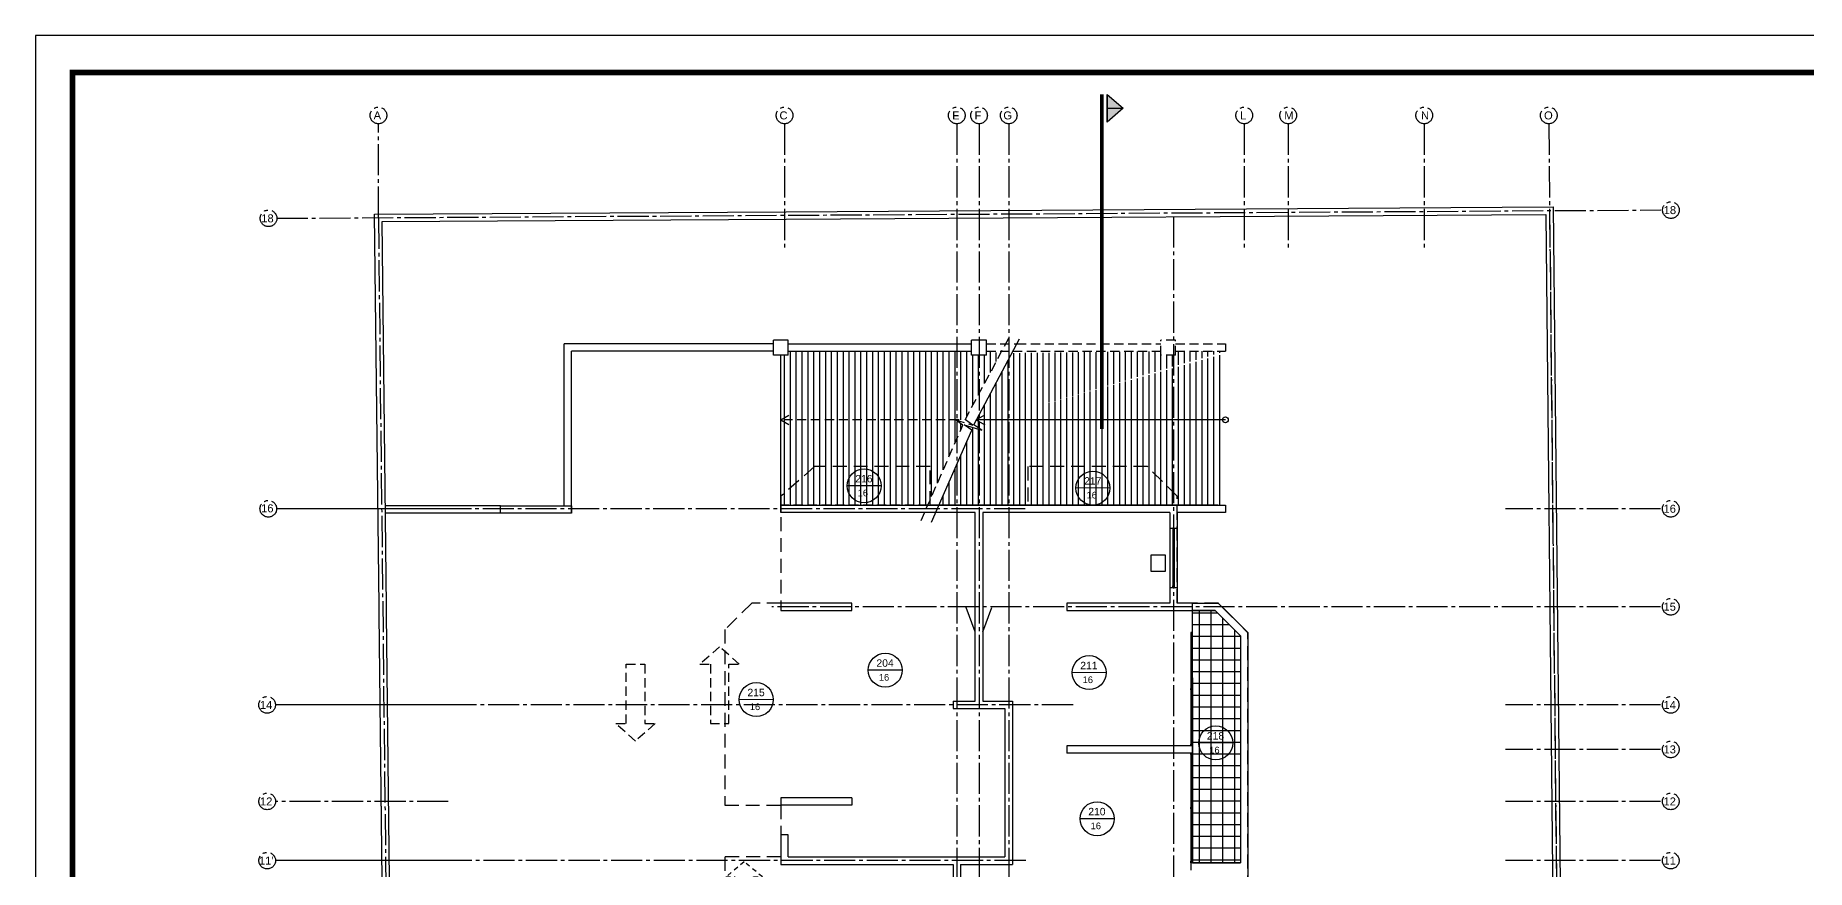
# Model space of a CAD drawing. Header units: millimetres. Extents: x 1217 to 2428, y 234 to 644.
# Drawn here: x 2338.46 to 2386.27, y 421.92 to 444.44 of the extents above; entities that cross this region are included whole.
import ezdxf

# ---------------------------------------------------------------- set-up
doc = ezdxf.new("R2010")
doc.units = ezdxf.units.MM
for name, pattern in [('ACAD_ISO04W100', [30, 24, -3, 0, -3]), ('DASHDOTX2', [0.84, 0.4, -0.2, 0.04, -0.2]), ('HIDDEN', [0.375, 0.25, -0.125]), ('HIDDEN2', [0.1875, 0.125, -0.0625])]:
    doc.linetypes.add(name, pattern=pattern)
for name, color, linetype in [('0.1', 251, 'Continuous'), ('0.2', 2, 'Continuous'), ('EJES', 8, 'Continuous'), ('ESTACIONAMIENTOS', 8, 'Continuous'), ('MURO', 5, 'Continuous'), ('MUROS', 7, 'Continuous')]:
    doc.layers.add(name, color=color, linetype=linetype)
doc.layers.add('LOSAS_ETIQUETAS', color=7, linetype='Continuous', lineweight=25)
doc.styles.get("Standard").update_dxf_attribs({"font": 'arial.ttf'})
pattern_1 = [(90, (739.11602, -132.33927), (-0.15875, 1e-17), [])]

# ---------------------------------------------------------------- blocks, each defined once
blk = doc.blocks.new('FLE')
at = {"layer": '0.1', "linetype": 'HIDDEN2', "elevation": 0}
for points in [[(382541.067, 7753495.958), (382541.067, 7753500.898), (382540.567, 7753500.898), (382540.567, 7753495.958, -0.414214), (382540.067, 7753495.458), (382538.826, 7753495.458), (382538.826, 7753495.703), (382538.415, 7753495.208), (382538.826, 7753494.713), (382538.826, 7753494.958), (382540.067, 7753494.958, 0.21525), (382540.817, 7753495.297, 0.138715)], [(382540.567, 7753495.958), (382540.567, 7753500.898), (382541.067, 7753500.898), (382541.067, 7753495.958, 0.414214), (382541.567, 7753495.458), (382542.808, 7753495.458), (382542.808, 7753495.703), (382543.219, 7753495.208), (382542.808, 7753494.713), (382542.808, 7753494.958), (382541.567, 7753494.958, -0.21525), (382540.817, 7753495.297, -0.21525)]]:
    blk.add_lwpolyline(points, format="xyb", dxfattribs=at)

msp = doc.modelspace()

# ---------------------------------------------------------------- hatches: boundary and pattern name
at = {"layer": '0.1', "ltscale": 3}
h = msp.add_hatch(color=256, dxfattribs=at)
h.dxf.hatch_style = 1
h.paths.add_polyline_path([(2367.825, 442.474), (2367.394, 442.103), (2367.394, 442.474)])
h.paths.add_polyline_path([(2367.825, 442.474), (2367.394, 442.474), (2367.394, 442.846)])
at = {"layer": '0.1'}
h = msp.add_hatch(dxfattribs=at)
h.set_pattern_fill('NET', color=256, scale=0.1, angle=-270, style=0)
h.set_pattern_definition([(90, (811.59335, -408.393), (-0.3175, 2e-16), []), (180, (811.59335, -408.393), (-2e-16, -0.3175), [])])
h.paths.add_polyline_path([(2369.694, 428.918), (2370.311, 428.918), (2370.994, 428.235), (2370.994, 422.105), (2369.694, 422.105)])
at = {"layer": 'ESTACIONAMIENTOS', "ltscale": 2}
h = msp.add_hatch(dxfattribs=at)
h.set_pattern_fill('LINE', color=256, scale=0.05, angle=90, style=0, double=1)
h.set_pattern_definition(pattern_1)
h.paths.add_polyline_path([(2363.497, 433.919), (2363.298, 434.063), (2361.484, 434.063), (2361.484, 431.763), (2362.553, 431.763)])
h.paths.add_polyline_path([(2361.484, 434.063), (2358.69, 434.063), (2358.584, 434.063), (2358.584, 431.763), (2361.484, 431.763)])
h.paths.add_polyline_path([(2363.734, 435.813), (2363.734, 435.913), (2361.484, 435.913), (2361.484, 434.063), (2363.298, 434.063), (2363.295, 434.066), (2363.303, 434.063), (2363.555, 434.063), (2364.521, 435.863), (2364.134, 435.913), (2364.134, 435.813)])
h.paths.add_polyline_path([(2358.784, 435.913), (2358.784, 435.813), (2358.584, 435.813), (2358.584, 434.705), (2358.611, 434.688), (2358.584, 434.671), (2358.584, 434.063), (2361.484, 434.063), (2361.484, 435.913)])
at = {"layer": 'ESTACIONAMIENTOS', "linetype": 'HIDDEN2', "ltscale": 2}
h = msp.add_hatch(dxfattribs=at)
h.set_pattern_fill('LINE', color=256, scale=0.05, angle=90, style=0, double=1)
h.set_pattern_definition(pattern_1)
h.paths.add_polyline_path([(2363.557, 434.067), (2363.555, 434.063), (2363.562, 434.063)], flags=17)
h.paths.add_polyline_path([(2370.584, 431.763), (2370.584, 434.063), (2370.283, 431.763)])
h.paths.add_polyline_path([(2370.584, 434.063), (2370.584, 435.855), (2363.798, 433.936), (2363.796, 433.931), (2364.008, 433.78), (2363.534, 433.93), (2363.736, 433.784), (2362.852, 431.763), (2370.283, 431.763)])
h.paths.add_polyline_path([(2370.384, 435.855), (2370.584, 435.913), (2369.238, 435.913), (2369.238, 435.813), (2368.838, 435.813), (2368.838, 435.913), (2364.823, 435.863), (2363.798, 433.936)])

# ---------------------------------------------------------------- linework, layer by layer
at = {"layer": '0.1', "ltscale": 3, "elevation": 0}
msp.add_lwpolyline([(2338.461, 392.441), (2428.461, 392.441), (2428.461, 444.441), (2338.461, 444.441)], close=True, dxfattribs=at)
at = {"layer": '0.1', "ltscale": 3, "const_width": 0.15, "elevation": 0}
msp.add_lwpolyline([(2339.461, 393.441), (2427.461, 393.441), (2427.461, 443.441), (2339.461, 443.441)], close=True, dxfattribs=at)
at = {"layer": '0.1', "color": 1, "linetype": 'DASHDOTX2', "ltscale": 1.5, "const_width": 0.1, "elevation": 0}
msp.add_lwpolyline([(2367.248, 433.812), (2367.248, 442.846), (2367.248, 442.846)], dxfattribs=at)
at = {"layer": '0.1', "ltscale": 3, "elevation": 0}
msp.add_lwpolyline([(2367.394, 442.846), (2367.394, 442.103), (2367.394, 442.474), (2367.825, 442.474), (2367.394, 442.103), (2367.394, 442.846), (2367.825, 442.474)], dxfattribs=at)
at = {"layer": '0.1', "elevation": 0}
for points in [[(2369.084, 431.141), (2369.084, 429.541)], [(2369.164, 431.141), (2369.164, 429.541)], [(2369.204, 431.141), (2369.204, 429.541)], [(2369.284, 431.141), (2369.284, 429.541)], [(2369.694, 427.164), (2369.694, 428.993)], [(2369.694, 428.918), (2370.311, 428.918), (2370.994, 428.235), (2370.994, 422.105), (2369.694, 422.105), (2369.694, 428.918)], [(2369.654, 428.318), (2369.654, 425.266)], [(2369.694, 427.094), (2369.694, 425.266)], [(2369.654, 425.066), (2369.654, 422.105)], [(2369.694, 425.066), (2369.694, 422.105)]]:
    msp.add_lwpolyline(points, dxfattribs=at)
msp.add_lwpolyline([(2368.961, 429.965), (2368.581, 429.965), (2368.581, 430.415), (2368.961, 430.415)], close=True, dxfattribs=at)
at = {"layer": '0.1', "linetype": 'ByBlock', "elevation": 0}
for points in [[(2363.834, 428.344), (2363.584, 428.993)], [(2364.034, 428.344), (2364.283, 428.993)]]:
    msp.add_lwpolyline(points, dxfattribs=at)
at = {"layer": '0.1', "color": 8, "linetype": 'HIDDEN', "elevation": 0}
for points in [[(2356.932, 427.936), (2356.401, 427.466), (2356.682, 427.466), (2356.682, 425.861), (2357.182, 425.861), (2357.182, 427.466), (2357.463, 427.466)], [(2354.659, 425.392), (2354.128, 425.861), (2354.409, 425.861), (2354.409, 427.466), (2354.909, 427.466), (2354.909, 425.861), (2355.19, 425.861)]]:
    msp.add_lwpolyline(points, close=True, dxfattribs=at)
at = {"layer": '0.2'}
for p, q in [((2370.994, 428.235, 0), (2370.994, 422.105, 0)), ((2371.194, 428.318, 0), (2371.194, 420.265, 0))]:
    msp.add_line(p, q, dxfattribs=at)
at = {"layer": '0.2', "elevation": 0}
for points in [[(2369.204, 431.141), (2369.164, 431.141), (2369.164, 431.101), (2369.204, 431.101), (2369.204, 431.141)], [(2369.204, 429.541), (2369.164, 429.541), (2369.164, 429.581), (2369.204, 429.581), (2369.204, 429.541)], [(2369.694, 429.118), (2370.394, 429.118)], [(2370.311, 428.918), (2369.694, 428.918)], [(2370.311, 428.918), (2370.994, 428.235)], [(2370.394, 429.118), (2371.194, 428.318)], [(2369.694, 428.318), (2369.654, 428.318), (2369.654, 428.278), (2369.694, 428.278), (2369.694, 428.318)], [(2369.694, 426.772), (2369.654, 426.772), (2369.654, 426.812), (2369.694, 426.812), (2369.694, 426.772)], [(2369.694, 425.266), (2369.654, 425.266), (2369.654, 425.306), (2369.694, 425.306), (2369.694, 425.266)], [(2369.694, 425.026), (2369.654, 425.026), (2369.654, 425.066), (2369.694, 425.066), (2369.694, 425.026)], [(2369.694, 423.565), (2369.654, 423.565), (2369.654, 423.605), (2369.694, 423.605), (2369.694, 423.565)], [(2369.694, 422.105), (2369.654, 422.105), (2369.654, 422.145), (2369.694, 422.145), (2369.694, 422.105)], [(2369.654, 422.105), (2369.654, 421.905)], [(2369.694, 422.105), (2370.994, 422.105)]]:
    msp.add_lwpolyline(points, dxfattribs=at)
at = {"layer": 'EJES', "linetype": 'ACAD_ISO04W100', "ltscale": 0.035, "elevation": 0}
for points in [[(2347.719, 439.519), (2347.719, 442.057)], [(2358.684, 442.057), (2358.684, 438.615)], [(2363.333, 442.057), (2363.342, 412.869)], [(2363.934, 442.057), (2363.934, 412.892)], [(2364.735, 442.057), (2364.735, 417.044)], [(2371.094, 442.057), (2371.094, 438.615)], [(2372.28, 442.057), (2372.28, 438.615)], [(2375.953, 442.057), (2375.953, 438.615)], [(2379.313, 442.057), (2379.76, 398.217)], [(2344.978, 439.503), (2382.34, 439.729)], [(2347.719, 439.519), (2348.145, 401.629)], [(2369.184, 439.554), (2369.184, 398.453)], [(2379.338, 439.611), (2379.726, 401.527)], [(2349.638, 431.663), (2344.973, 431.663)], [(2349.638, 431.663), (2344.973, 431.663)], [(2365.179, 431.663), (2344.973, 431.663)], [(2382.335, 431.663), (2378.142, 431.663)], [(2382.335, 429.018), (2358.338, 429.018)], [(2349.607, 426.366), (2344.942, 426.366)], [(2366.472, 426.366), (2344.942, 426.366)], [(2382.334, 426.366), (2378.142, 426.366)], [(2382.335, 425.166), (2378.142, 425.166)], [(2349.607, 423.763), (2344.942, 423.763)], [(2349.607, 423.763), (2344.942, 423.763)], [(2382.335, 423.763), (2378.142, 423.763)], [(2349.607, 422.163), (2344.942, 422.163)], [(2365.193, 422.163), (2344.942, 422.163)], [(2382.335, 422.163), (2378.142, 422.163)]]:
    msp.add_lwpolyline(points, dxfattribs=at)
at = {"layer": 'EJES', "linetype": 'ACAD_ISO04W100', "ltscale": 0.035}
for centre in [(2347.719, 442.282, 0), (2358.684, 442.282, 0), (2358.684, 442.282, 0), (2363.333, 442.282, 0), (2363.333, 442.282, 0), (2363.934, 442.282, 0), (2363.934, 442.282, 0), (2363.934, 442.282, 0), (2363.934, 442.282, 0), (2364.735, 442.282, 0), (2364.735, 442.282, 0), (2364.735, 442.282, 0), (2364.735, 442.282, 0), (2371.094, 442.282, 0), (2372.28, 442.282, 0), (2375.953, 442.282, 0), (2379.313, 442.282, 0), (2382.612, 439.725, 0), (2382.612, 439.725, 0), (2344.753, 439.503, 0), (2344.753, 439.503, 0), (2344.748, 431.663, 0), (2344.748, 431.663, 0), (2382.607, 431.663, 0), (2382.607, 431.663, 0), (2382.607, 429.018, 0), (2382.607, 429.018, 0), (2344.716, 426.366, 0), (2344.716, 426.366, 0), (2382.606, 426.366, 0), (2382.606, 426.366, 0), (2382.607, 425.166, 0), (2382.607, 425.166, 0), (2344.717, 423.763, 0), (2344.717, 423.763, 0), (2382.607, 423.763, 0), (2382.607, 423.763, 0), (2344.717, 422.163, 0), (2344.717, 422.163, 0), (2382.607, 422.163, 0), (2382.607, 422.163, 0)]:
    msp.add_circle(centre, 0.225, dxfattribs=at)
at = {"layer": 'ESTACIONAMIENTOS', "linetype": 'HIDDEN2', "ltscale": 2}
for p, q in [((2364.134, 436.113, 0), (2364.956, 436.113, 0)), ((2364.956, 436.113, 0), (2368.838, 436.113, 0)), ((2369.238, 436.213, 0), (2368.838, 436.213, 0)), ((2368.838, 435.813, 0), (2368.838, 436.213, 0)), ((2369.238, 435.813, 0), (2369.238, 436.213, 0)), ((2369.238, 436.113, 0), (2370.584, 436.113, 0)), ((2370.584, 436.113, 0), (2370.584, 435.913, 0)), ((2364.134, 435.913, 0), (2364.85, 435.913, 0)), ((2364.85, 435.913, 0), (2368.838, 435.913, 0)), ((2369.238, 435.813, 0), (2368.838, 435.813, 0)), ((2369.238, 435.913, 0), (2370.584, 435.913, 0)), ((2362.553, 431.763, 0), (2358.584, 431.763, 0)), ((2358.584, 431.763, 0), (2358.584, 431.563, 0)), ((2362.465, 431.563, 0), (2358.584, 431.563, 0))]:
    msp.add_line(p, q, dxfattribs=at)
at = {"layer": 'ESTACIONAMIENTOS', "ltscale": 2}
msp.add_line((2358.584, 431.563, 0), (2358.584, 435.813, 0), dxfattribs=at)
at = {"layer": 'ESTACIONAMIENTOS', "linetype": 'HIDDEN2', "ltscale": 2, "elevation": 0}
msp.add_lwpolyline([(2362.37, 431.344), (2363.497, 433.919), (2363.295, 434.066), (2363.769, 433.916), (2363.557, 434.067), (2364.739, 436.27)], dxfattribs=at)
at = {"layer": 'ESTACIONAMIENTOS', "linetype": 'Continuous', "ltscale": 0.05, "elevation": 0}
msp.add_lwpolyline([(2362.649, 431.299), (2363.736, 433.784), (2363.534, 433.93), (2364.008, 433.78), (2363.796, 433.931), (2365.031, 436.254)], dxfattribs=at)
at = {"layer": 'ESTACIONAMIENTOS', "color": 1, "linetype": 'HIDDEN2', "ltscale": 2, "elevation": 0}
for points in [[(2358.584, 434.063), (2358.821, 434.199)], [(2358.584, 434.063), (2358.821, 433.926)], [(2363.395, 434.063), (2358.69, 434.063)]]:
    msp.add_lwpolyline(points, dxfattribs=at)
at = {"layer": 'ESTACIONAMIENTOS', "color": 1, "linetype": 'Continuous', "ltscale": 0.05, "elevation": 0}
for points in [[(2363.857, 434.063), (2364.094, 434.199)], [(2363.857, 434.063), (2364.094, 433.926)]]:
    msp.add_lwpolyline(points, dxfattribs=at)
at = {"layer": 'ESTACIONAMIENTOS', "color": 1, "elevation": 0}
msp.add_lwpolyline([(2370.584, 434.063), (2363.857, 434.063)], dxfattribs=at)
at = {"layer": 'ESTACIONAMIENTOS', "color": 4, "linetype": 'Continuous', "ltscale": 0.05}
msp.add_circle((2370.584, 434.063, 0), 0.0779, dxfattribs=at)
at = {"layer": 'LOSAS_ETIQUETAS', "color": 6, "ltscale": 3}
for p, q in [((2361.291, 432.28), (2360.374, 432.284)), ((2367.469, 432.22, 0), (2366.551, 432.223, 0)), ((2361.862, 427.302), (2360.944, 427.306)), ((2367.365, 427.237), (2366.447, 427.24)), ((2358.38, 426.507), (2357.462, 426.511)), ((2370.783, 425.338), (2369.865, 425.342)), ((2367.581, 423.292), (2366.663, 423.296))]:
    msp.add_line(p, q, dxfattribs=at)
at = {"layer": 'LOSAS_ETIQUETAS', "color": 3, "ltscale": 3}
for centre in [(2360.833, 432.282), (2367.01, 432.222, 0), (2361.403, 427.304), (2366.906, 427.238), (2357.921, 426.509), (2370.324, 425.34), (2367.122, 423.294)]:
    msp.add_circle(centre, 0.459, dxfattribs=at)
at = {"layer": 'MURO', "color": 2, "ltscale": 3}
for p, q in [((2358.784, 436.213, 0), (2358.384, 436.213, 0)), ((2358.384, 435.813, 0), (2358.384, 436.213, 0)), ((2358.784, 435.813, 0), (2358.784, 436.213, 0)), ((2358.784, 436.113, 0), (2363.734, 436.113, 0)), ((2364.134, 436.213, 0), (2363.734, 436.213, 0)), ((2363.734, 435.813, 0), (2363.734, 436.213, 0)), ((2364.134, 435.813, 0), (2364.134, 436.213, 0)), ((2358.784, 435.813, 0), (2358.384, 435.813, 0)), ((2358.784, 435.813, 0), (2358.384, 435.813, 0)), ((2358.784, 435.913, 0), (2363.734, 435.913, 0)), ((2364.134, 435.813, 0), (2363.734, 435.813, 0)), ((2364.134, 435.813, 0), (2363.734, 435.813, 0)), ((2351.016, 431.742, 0), (2347.907, 431.742, 0)), ((2351.016, 431.542, 0), (2347.909, 431.542, 0))]:
    msp.add_line(p, q, dxfattribs=at)
at = {"layer": 'MURO', "color": 5, "elevation": 0}
for points in [[(2348.017, 404.099), (2347.739, 428.82), (2347.737, 429.022), (2347.618, 439.619), (2358.728, 439.678), (2379.436, 439.811), (2379.826, 401.527)], [(2348.017, 404.091), (2347.739, 428.82), (2347.737, 429.022), (2347.618, 439.619), (2358.728, 439.678), (2379.436, 439.811), (2379.826, 401.527)], [(2348.217, 404.099), (2347.939, 428.822), (2347.937, 429.024), (2347.82, 439.42), (2358.729, 439.478), (2358.729, 439.478), (2379.238, 439.61), (2379.626, 401.527)]]:
    msp.add_lwpolyline(points, dxfattribs=at)
at = {"layer": 'MURO', "color": 2, "ltscale": 3, "elevation": 0}
for points in [[(2358.384, 436.113), (2352.735, 436.113)], [(2352.735, 431.742), (2352.735, 436.113)], [(2358.384, 435.913), (2352.935, 435.913)], [(2352.935, 431.563), (2352.935, 435.913)]]:
    msp.add_lwpolyline(points, dxfattribs=at)
msp.add_lwpolyline([(2351.016, 431.742), (2352.935, 431.742), (2352.935, 431.542), (2351.016, 431.542)], close=True, dxfattribs=at)
at = {"layer": 'MUROS'}
for p, q in [((2370.384, 431.763, 0), (2362.852, 431.763, 0)), ((2370.584, 431.763, 0), (2370.584, 431.563, 0)), ((2369.084, 431.563, 0), (2364.034, 431.563, 0)), ((2364.034, 431.563, 0), (2364.034, 426.466, 0)), ((2369.084, 431.563, 0), (2369.084, 431.141, 0)), ((2369.284, 431.563, 0), (2369.284, 431.141, 0)), ((2369.084, 429.541, 0), (2369.084, 429.118, 0)), ((2369.284, 429.541, 0), (2369.284, 429.118, 0)), ((2358.584, 429.118, 0), (2358.584, 428.918, 0)), ((2363.233, 426.466, 0), (2363.834, 426.466, 0)), ((2364.635, 426.266, 0), (2364.635, 422.263, 0)), ((2364.835, 426.466, 0), (2364.835, 422.063, 0)), ((2358.784, 422.863, 0), (2358.584, 422.863, 0)), ((2358.584, 422.863, 0), (2358.584, 422.063, 0)), ((2358.784, 422.263, 0), (2358.784, 422.863, 0)), ((2363.233, 422.063, 0), (2363.233, 420.262, 0))]:
    msp.add_line(p, q, dxfattribs=at)
at = {"layer": 'MUROS', "color": 3, "linetype": 'HIDDEN2', "ltscale": 3, "elevation": 0}
msp.add_lwpolyline([(2371.192, 420.265), (2371.194, 428.317), (2370.394, 429.117), (2369.284, 429.117), (2369.284, 431.998), (2368.482, 432.8), (2365.254, 432.8), (2365.254, 431.762), (2362.614, 431.762), (2362.614, 432.8), (2359.496, 432.8), (2358.584, 431.998), (2358.584, 429.117), (2357.799, 429.117), (2357.074, 428.401), (2357.074, 423.662), (2358.584, 423.662), (2358.584, 422.262), (2357.074, 422.262), (2357.074, 410.867)], dxfattribs=at)
at = {"layer": 'MUROS', "elevation": 0}
for points in [[(2363.834, 426.466), (2363.834, 431.563), (2358.584, 431.563), (2358.584, 431.763), (2370.584, 431.763), (2370.584, 431.563), (2369.284, 431.563)], [(2369.084, 431.141), (2369.284, 431.141)], [(2369.084, 429.541), (2369.284, 429.541)], [(2360.503, 429.118), (2358.584, 429.118)], [(2358.584, 428.918), (2360.503, 428.918), (2360.503, 429.118)], [(2366.304, 429.118), (2366.304, 428.918), (2369.694, 428.918), (2369.694, 429.118), (2369.284, 429.118)], [(2369.084, 429.118), (2366.304, 429.118)], [(2363.233, 426.466), (2363.233, 426.266), (2364.635, 426.266)], [(2364.034, 426.466), (2364.835, 426.466)], [(2369.694, 425.266), (2366.304, 425.266)], [(2366.304, 425.266), (2366.304, 425.066)], [(2369.694, 425.066), (2366.304, 425.066)], [(2369.694, 425.266), (2369.694, 425.066)], [(2360.503, 423.863), (2358.584, 423.863)], [(2358.584, 423.863), (2358.584, 423.663)], [(2360.503, 423.663), (2358.584, 423.663)], [(2360.503, 423.863), (2360.503, 423.663)], [(2358.784, 422.263), (2364.635, 422.263)], [(2358.584, 422.063), (2363.233, 422.063)], [(2363.433, 422.063), (2364.835, 422.063)], [(2363.433, 422.063), (2363.433, 420.262)]]:
    msp.add_lwpolyline(points, dxfattribs=at)

# ---------------------------------------------------------------- block references
at = {"layer": '0.1', "linetype": 'HIDDEN2', "rotation": 270}
msp.add_blockref('FLE', (-7751137.615, 382960.548, 0), dxfattribs=at)

# ---------------------------------------------------------------- texts
at = {"layer": 'EJES', "char_height": 0.216, "width": 0.34437, "attachment_point": 5}
for s, insert in [('A', (2347.691, 442.283, 0)), ('C', (2358.656, 442.28, 0)), ('C', (2358.656, 442.28, 0)), ('E', (2363.305, 442.28, 0)), ('F', (2363.305, 442.28, 0)), ('F', (2363.906, 442.28, 0)), ('G', (2364.707, 442.28, 0)), ('L', (2371.066, 442.28, 0)), ('M', (2372.3, 442.28, 0)), ('N', (2375.974, 442.28, 0)), ('O', (2379.305, 442.28, 0)), ('18', (2344.725, 439.501, 0)), ('18', (2382.584, 439.724, 0)), ('16', (2344.72, 431.673, 0)), ('16', (2382.579, 431.661, 0)), ('15', (2382.579, 429.017, 0)), ('14', (2344.688, 426.364, 0)), ('14', (2382.578, 426.364, 0)), ('13', (2382.579, 425.164, 0)), ('12', (2344.689, 423.761, 0)), ('12', (2382.579, 423.761, 0)), ("11'", (2344.689, 422.162, 0)), ('11', (2382.579, 422.162, 0))]:
    msp.add_mtext(s, dxfattribs=dict(at, insert=insert))
at = {"layer": 'LOSAS_ETIQUETAS', "lineweight": 13}
for s, p in [('216', (2360.594, 432.375)), ('217', (2366.771, 432.315, 0)), ('204', (2361.164, 427.397)), ('211', (2366.667, 427.331)), ('215', (2357.682, 426.602)), ('218', (2370.085, 425.433)), ('210', (2366.883, 423.387))]:
    msp.add_text(s, height=0.2, dxfattribs=at).set_placement(p)
at = {"layer": 'LOSAS_ETIQUETAS', "ltscale": 3}
for p in [(2360.658, 432), (2366.835, 431.94, 0), (2361.229, 427.022), (2366.731, 426.956), (2357.746, 426.227), (2370.149, 425.058), (2366.947, 423.012)]:
    msp.add_text('16', height=0.18, dxfattribs=at).set_placement(p)

doc.saveas('drawing.dxf')
